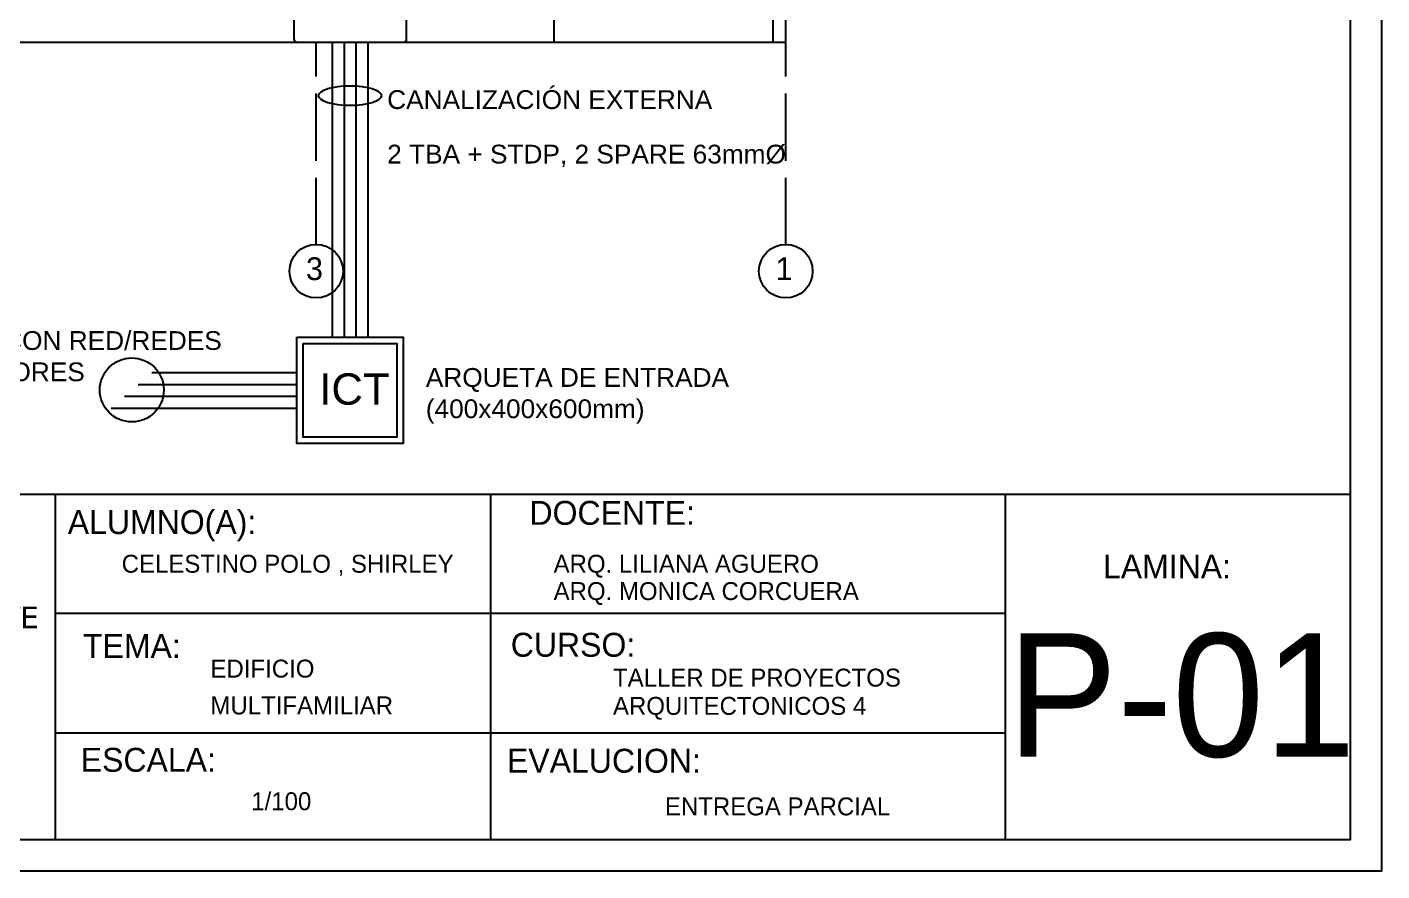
# Model space of a CAD drawing. Header units: metres. Extents: x -525 to 413, y -37 to 272.
# Drawn here: x -4.51 to 17.13, y 25.93 to 39.41 of the extents above; entities that cross this region are included whole.
import ezdxf

# ---------------------------------------------------------------- set-up
doc = ezdxf.new("R2010")
doc.units = ezdxf.units.M
doc.header["$MEASUREMENT"] = 0
doc.linetypes.add('ACAD_ISO02W100', pattern=[15, 12, -3])
doc.linetypes.add('DOT', pattern=[0.25, 0, -0.25])
doc.layers.get('0').update_dxf_attribs({"color": 254})
for name, color, linetype in [('ICT_EXTERNA', 3, 'Continuous'), ('ICT_TEXTS', 210, 'Continuous'), ('L.COLUMNA', 254, 'Continuous'), ('letra', 254, 'DOT')]:
    doc.layers.add(name, color=color, linetype=linetype)
doc.layers.add('MARCO DE LEYENDA', color=254, linetype='Continuous', lineweight=25)
doc.styles.add('COTA', font='arial.ttf', dxfattribs={"height": 1})
doc.styles.get("Standard").update_dxf_attribs({"font": 'HTOWERT.TTF', "height": 0.08})
doc.styles.add('STYLE1', font='verdana.ttf', dxfattribs={"height": 3})
doc.styles.add('style2', font='GOTHIC.TTF')

# ---------------------------------------------------------------- blocks, each defined once
blk = doc.blocks.new('Registro enlace')
for p, q in [((0, 1.75), (0, 0.05)), ((1.25, 1.8), (0.05, 1.8)), ((1.3, 0.05), (1.3, 1.75)), ((0.2, 1.575), (0.3, 1.575)), ((0.2, 1.55), (0.3, 1.55)), ((0.2, 1.45), (0.3, 1.45)), ((0.2, 1.425), (0.3, 1.425)), ((0.2, 0.35), (0.3, 0.35)), ((0.2, 0.325), (0.3, 0.325)), ((0.2, 0.225), (0.3, 0.225)), ((0.05, 0), (1.25, 0)), ((0.2, 0.2), (0.3, 0.2))]:
    blk.add_line(p, q)
for points in [[(0.2, 1.6), (0.3, 1.6), (0.3, 1.4), (0.2, 1.4)], [(0.2, 0.375), (0.3, 0.375), (0.3, 0.175), (0.2, 0.175)]]:
    blk.add_lwpolyline(points, close=True)
for centre, radius in [((0.25, 1.5), 0.0354), ((0.25, 1.5), 0.0202), ((0.25, 0.275), 0.0354), ((0.25, 0.275), 0.0202)]:
    blk.add_circle(centre, radius)
for centre, start, end in [((0.05, 1.75), 90, 180), ((1.25, 1.75), 0, 90), ((0.05, 0.05), 180, 270), ((1.25, 0.05), 270, 0)]:
    blk.add_arc(centre, 0.05, start, end)

msp = doc.modelspace()

# ---------------------------------------------------------------- linework, layer by layer
at = {"ltscale": 0.02}
for p, q in [((3.907, 39.169), (3.907, 49.169)), ((7.407, 39.169), (7.407, 43.771)), ((0.107, 39.169), (2.007, 39.169))]:
    msp.add_line(p, q, dxfattribs=at)
for p, q in [((3.907, 39.169), (3.907, 44.337)), ((6.564, 30.04), (-4.059, 30.04)), ((6.564, 28.127), (-4.059, 28.127))]:
    msp.add_line(p, q)
at = {"linetype": 'Continuous'}
for points in [[(-24.871, 85.327), (-24.871, 25.927), (17.129, 25.927), (17.129, 85.327)], [(-24.371, 84.827), (-24.371, 26.427), (16.629, 26.427), (16.629, 84.827)]]:
    msp.add_lwpolyline(points, close=True, dxfattribs=at)
msp.add_lwpolyline([(-14.393, 39.169), (7.607, 39.169), (7.607, 79.169), (-14.393, 79.169)], close=True)
at = {"ltscale": 0.2}
for centre in [(0.107, 35.51), (7.607, 35.51)]:
    msp.add_circle(centre, 0.428, dxfattribs=at)
at = {"layer": 'ICT_EXTERNA', "ltscale": 0.015}
for p, q in [((0.361, 39.169), (0.361, 34.457)), ((0.551, 39.169), (0.551, 34.457)), ((0.741, 39.169), (0.741, 34.457)), ((0.931, 39.169), (0.931, 34.457)), ((-2.521, 33.892), (-0.204, 33.892)), ((-2.737, 33.702), (-0.204, 33.702)), ((-2.954, 33.512), (-0.204, 33.512)), ((-3.171, 33.323), (-0.204, 33.323))]:
    msp.add_line(p, q, dxfattribs=at)
for points in [[(-0.204, 34.457), (1.496, 34.457), (1.496, 32.757), (-0.204, 32.757)], [(-0.104, 34.357), (1.396, 34.357), (1.396, 32.857), (-0.104, 32.857)]]:
    msp.add_lwpolyline(points, close=True, dxfattribs=at)
at = {"layer": 'ICT_TEXTS', "ltscale": 0.015}
msp.add_circle((-2.839, 33.613), 0.511, dxfattribs=at)
msp.add_ellipse((0.646, 38.315), major_axis=(0.502, 0), ratio=0.31546, dxfattribs=at)
at = {"layer": 'L.COLUMNA', "linetype": 'ACAD_ISO02W100', "ltscale": 0.09}
for p, q in [((0.107, 35.922), (0.107, 39.169)), ((7.607, 35.922), (7.607, 39.169))]:
    msp.add_line(p, q, dxfattribs=at)
at = {"layer": 'MARCO DE LEYENDA'}
for p, q in [((-14.199, 31.946), (16.629, 31.946)), ((-4.059, 26.427), (-4.059, 31.946)), ((2.893, 26.427), (2.893, 31.939)), ((11.117, 26.427), (11.117, 31.939)), ((11.117, 30.04), (6.564, 30.04)), ((11.117, 28.127), (6.564, 28.127))]:
    msp.add_line(p, q, dxfattribs=at)

# ---------------------------------------------------------------- block references
at = {"layer": 'ICT_EXTERNA', "rotation": 270.0000000000005}
msp.add_blockref('Registro enlace', (-0.249, 40.469), dxfattribs=at)

# ---------------------------------------------------------------- texts
for s, height, style, p in [('DOCENTE:', 0.3823, 'style2', (3.513, 31.457)), ('ALUMNO(A):', 0.3823, 'style2', (-3.862, 31.31)), ('            CELESTINO POLO , SHIRLEY', 0.28655, 'style2', (-4.279, 30.692)), ('            ARQ. LILIANA AGUERO ', 0.28655, 'style2', (2.621, 30.692)), ('LAMINA:', 0.3823, 'style2', (12.674, 30.6)), ('            ARQ. MONICA CORCUERA ', 0.28655, 'style2', (2.621, 30.255)), ('PRIVADA DEL NORTE', 0.34459, 'STYLE1', (-9.28, 29.805)), ('TEMA:', 0.3823, 'style2', (-3.619, 29.33)), ('CURSO:', 0.3823, 'style2', (3.214, 29.349)), ('P-01', 1.9712, 'style2', (11.145, 27.752)), ('EDIFICIO', 0.2866, 'style2', (-1.583, 29.016)), ('TALLER DE PROYECTOS ', 0.28655, 'style2', (4.847, 28.872)), ('MULTIFAMILIAR', 0.28655, 'style2', (-1.583, 28.428)), ('ARQUITECTONICOS 4', 0.28655, 'style2', (4.847, 28.421)), ('ESCALA:', 0.3823, 'style2', (-3.655, 27.511)), ('EVALUCION:', 0.3823, 'style2', (3.154, 27.496)), ('1/100', 0.2866, 'style2', (-0.931, 26.897)), ('ENTREGA PARCIAL', 0.28655, 'style2', (5.677, 26.814))]:
    msp.add_text(s, height=height, dxfattribs=dict(style=style)).set_placement(p)
at = {"layer": 'ICT_TEXTS', "ltscale": 0.015, "attachment_point": 1, "style": 'COTA'}
for s, width, heights, insert, char_height in [('CANALIZACIÓN EXTERNA', 5.26028, [0.451], (1.24, 38.402), 0.3), ('2 TBA + STDP, 2 SPARE 63mmØ', 7.06155, [0], (1.24, 37.531), 0.3), ('CONEXIÓN CON RED/REDES \\PDE OPERADORES', 7.54113, [1.302], (-7.246, 34.552), 0.3), ('ICT', 0.24601, [0], (0.154, 33.877), 0.5), ('ARQUETA DE ENTRADA\\P(400x400x600mm)', 5.22272, [1.055], (1.857, 33.962), 0.3)]:
    msp.add_mtext_dynamic_manual_height_columns(s, width=width, gutter_width=0.4, heights=heights, dxfattribs=dict(at, insert=insert, char_height=char_height))
at = {"layer": 'letra', "linetype": 'ACAD_ISO02W100', "ltscale": 0.009}
for s, p in [('3', (-0.057, 35.368)), ('1', (7.443, 35.368))]:
    msp.add_text(s, height=0.364, dxfattribs=at).set_placement(p)

doc.saveas('drawing.dxf')
